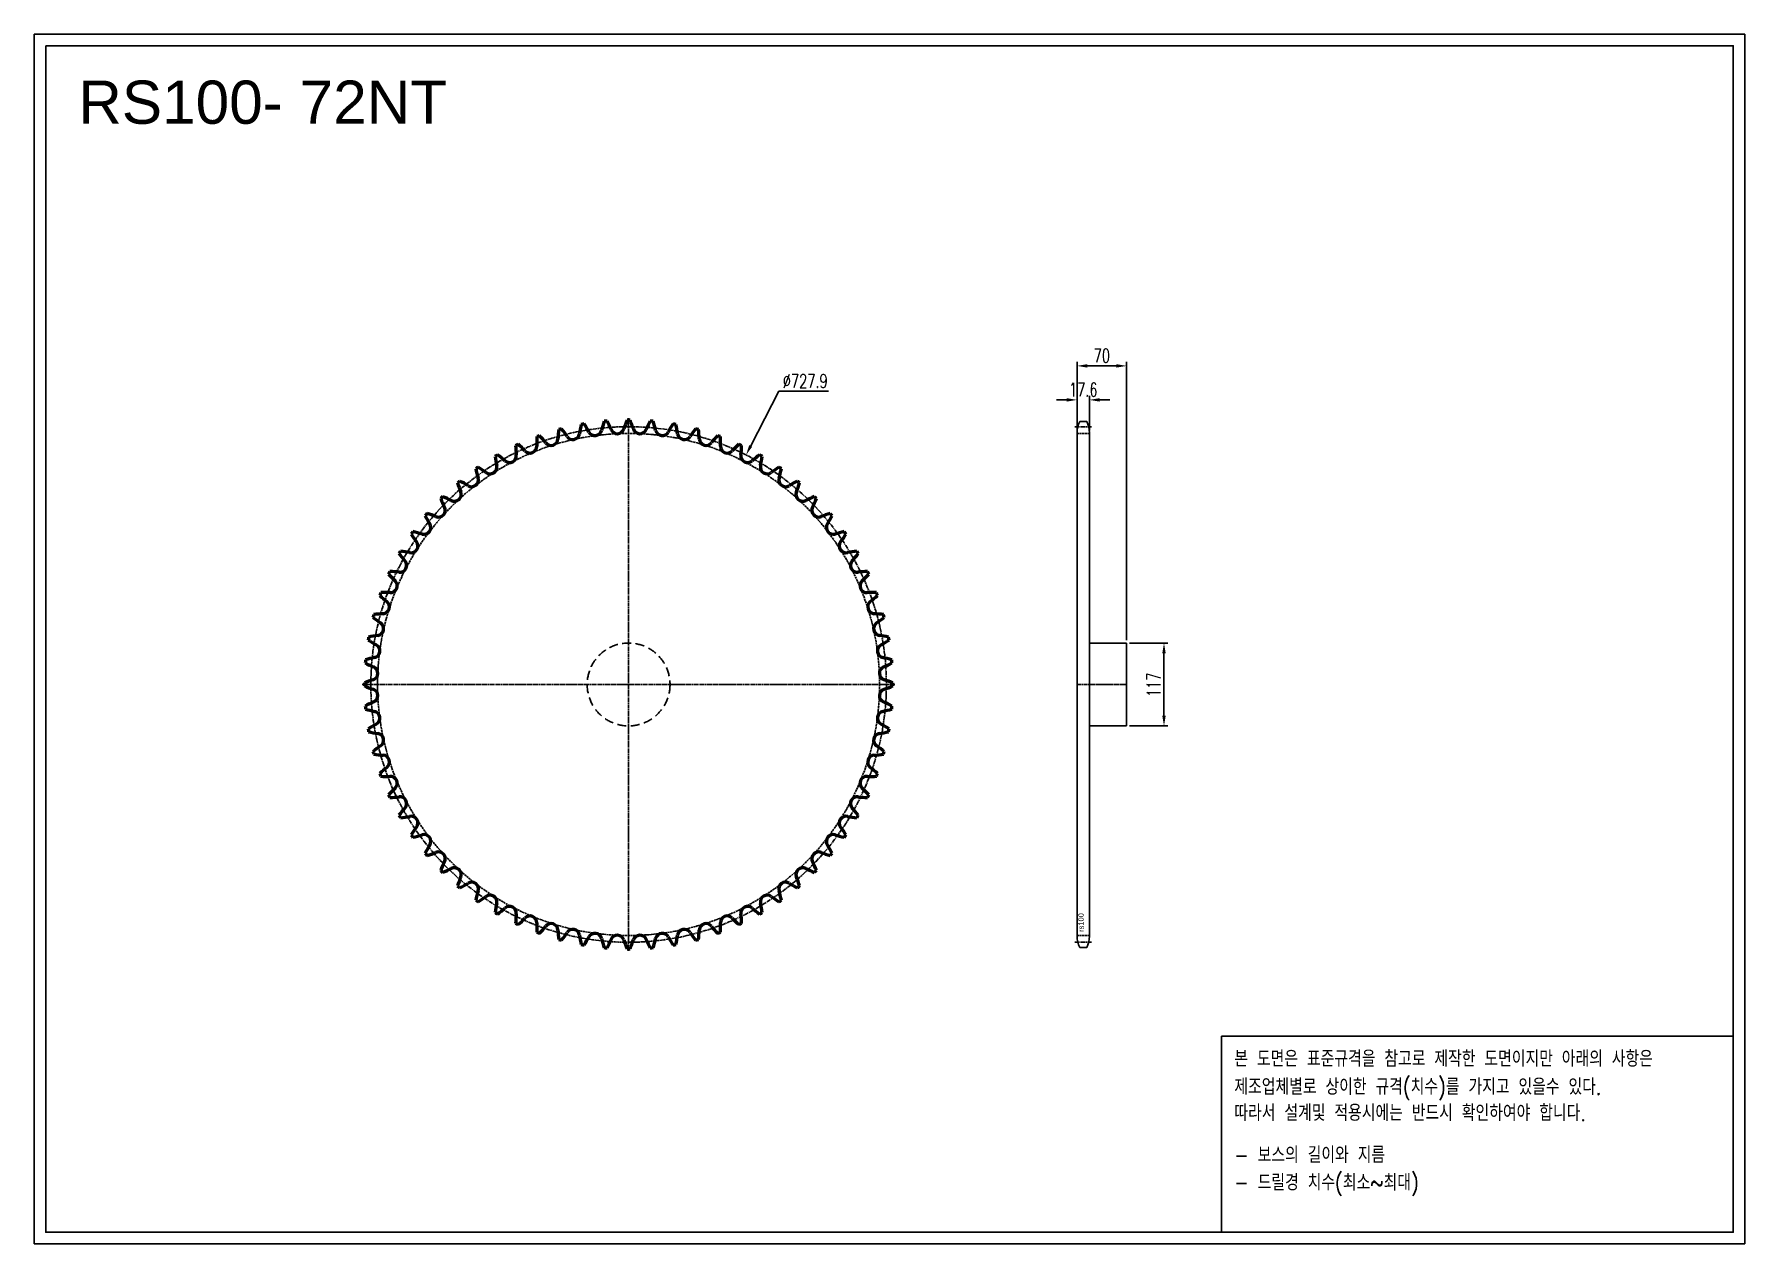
# Model space of a CAD drawing. Header units: millimetres. Extents: x -15817 to -13402, y 24198 to 25906.
import ezdxf

# ---------------------------------------------------------------- set-up
doc = ezdxf.new("R2010")
doc.units = ezdxf.units.MM
for name, pattern in [('AM_ISO02W050', [7.5, 6, -1.5]), ('AM_ISO02W050x2', [3.75, 3, -0.75]), ('AM_ISO08W050', [18, 12, -1.5, 3, -1.5]), ('AM_ISO08W050x2', [9, 6, -0.75, 1.5, -0.75]), ('HIDDEN', [9.525, 6.35, -3.175])]:
    doc.linetypes.add(name, pattern=pattern)
for name, color, linetype, lineweight in [('AM_0N', 7, 'Continuous', 50), ('AM_3N', 6, 'AM_ISO02W050', 25), ('AM_7', 4, 'AM_ISO08W050', 25), ('AM_7N', 4, 'AM_ISO08W050', 25)]:
    doc.layers.add(name, color=color, linetype=linetype, lineweight=lineweight)
doc.layers.add('HL', color=2, linetype='HIDDEN')
doc.layers.add('S-DIM', color=7, linetype='Continuous')
doc.styles.add('HAN', font='ROMANS.shx', dxfattribs={"width": 0.7, "bigfont": 'whgtxt.shx'})
doc.styles.add('HSG', font='SIMPLEX.shx', dxfattribs={"width": 0.7, "bigfont": 'HSG.shx'})
doc.styles.get("Standard").update_dxf_attribs({"font": 'arial.ttf'})
doc.dimstyles.new('APP32', dxfattribs={"dimscale": 8, "dimtxt": 2.4, "dimasz": 1.8, "dimexe": 0.7, "dimexo": 0.5, "dimgap": 0.6, "dimtad": 1, "dimtoh": 1, "dimdec": 1, "dimrnd": 0.01, "dimzin": 9, "dimdsep": 46, "dimtxsty": 'HSG', "dimcen": 0, "dimclrd": 1, "dimclre": 1, "dimclrt": 256, "dimazin": 2, "dimtp": 1, "dimtm": 1, "dimtfac": 0.5, "dimtdec": 1, "dimtofl": 0, "dimtmove": 0, "dimatfit": 3, "dimfxl": 0, "dimtvp": 1, "dimtolj": 2, "dimlwd": -1, "dimlwe": -1, "dimarcsym": 0})

# ---------------------------------------------------------------- blocks, each defined once
blk = doc.blocks.new('*D1')
at = {"layer": 'Defpoints', "color": 0, "transparency": 16777216}
for p in [(-14274.6, 25046.5), (-14274.6, 24929.5), (-14221.8, 24929.5)]:
    blk.add_point(p, dxfattribs=at)
at = {"layer": 'S-DIM', "color": 1, "transparency": 16777216}
for p, q in [((-14270.6, 25046.5), (-14216.2, 25046.5)), ((-14221.8, 25032.1), (-14221.8, 24943.9)), ((-14270.6, 24929.5), (-14216.2, 24929.5))]:
    blk.add_line(p, q, dxfattribs=at)
for points in [[(-14224.2, 25032.1), (-14219.4, 25032.1), (-14221.8, 25046.5)], [(-14224.2, 24943.9), (-14219.4, 24943.9), (-14221.8, 24929.5)]]:
    blk.add_solid(points, dxfattribs=at)
at = {"layer": 'S-DIM', "transparency": 16777216, "insert": (-14236.2, 24987.6), "char_height": 19.2, "attachment_point": 5, "rotation": 90, "style": 'HSG'}
blk.add_mtext('\\A2;117', dxfattribs=at)
blk = doc.blocks.new('*D2')
at = {"layer": 'Defpoints', "color": 0, "transparency": 16777216}
for p in [(-14327, 25389.8), (-14344.6, 25342.4), (-14327, 25342.4)]:
    blk.add_point(p, dxfattribs=at)
at = {"layer": 'S-DIM', "color": 1, "transparency": 16777216}
for p, q in [((-14359, 25389.8), (-14373.4, 25389.8)), ((-14344.6, 25346.4), (-14344.6, 25395.4)), ((-14327, 25346.4), (-14327, 25395.4)), ((-14312.6, 25389.8), (-14298.2, 25389.8))]:
    blk.add_line(p, q, dxfattribs=at)
for points in [[(-14359, 25392.2), (-14359, 25387.4), (-14344.6, 25389.8)], [(-14312.6, 25392.2), (-14312.6, 25387.4), (-14327, 25389.8)]]:
    blk.add_solid(points, dxfattribs=at)
at = {"layer": 'S-DIM', "transparency": 16777216, "insert": (-14335.8, 25404.2), "char_height": 19.2, "attachment_point": 5, "style": 'HSG'}
blk.add_mtext('\\A2;17.6', dxfattribs=at)
blk = doc.blocks.new('*D3')
at = {"layer": 'Defpoints', "color": 0, "transparency": 16777216}
for p in [(-14274.6, 25437.8), (-14344.6, 25342.4), (-14274.6, 25046.5)]:
    blk.add_point(p, dxfattribs=at)
at = {"layer": 'S-DIM', "color": 1, "transparency": 16777216}
for p, q in [((-14344.6, 25346.4), (-14344.6, 25443.4)), ((-14330.2, 25437.8), (-14289, 25437.8)), ((-14274.6, 25050.5), (-14274.6, 25443.4))]:
    blk.add_line(p, q, dxfattribs=at)
for points in [[(-14330.2, 25440.2), (-14330.2, 25435.4), (-14344.6, 25437.8)], [(-14289, 25440.2), (-14289, 25435.4), (-14274.6, 25437.8)]]:
    blk.add_solid(points, dxfattribs=at)
at = {"layer": 'S-DIM', "transparency": 16777216, "insert": (-14309.6, 25452.2), "char_height": 19.2, "attachment_point": 5, "style": 'HSG'}
blk.add_mtext('\\A2;70', dxfattribs=at)
blk = doc.blocks.new('notice1')
at = {"color": 4}
blk.add_lwpolyline([(-22142.12, 1735.9), (-22053.8, 1735.9), (-22053.8, 1702.07), (-22142.12, 1702.07)], close=True, dxfattribs=at)
at = {"color": 4, "style": 'HAN', "width": 0.8}
for s, p in [('본 도면은 표준규격을 참고로 제작한 도면이지만 아래의 사항은', (-22139.9, 1730.62)), ('제조업체별로 상이한 규격(치수)를 가지고 있을수 있다.', (-22139.9, 1725.78)), ('따라서 설계및 적용시에는 반드시 확인하여야 합니다.', (-22139.9, 1721.28)), ('- 보스의 길이와 지름', (-22139.9, 1714.03)), ('- 드릴경 치수(최소~최대)', (-22139.9, 1709.27))]:
    blk.add_text(s, height=2.7949, dxfattribs=at).set_placement(p)

msp = doc.modelspace()

# ---------------------------------------------------------------- linework, layer by layer
for p, q in [((-14344.57, 25343.31), (-14344.57, 24632.74)), ((-14330.95, 25359.21), (-14340.6, 25359.21)), ((-14326.97, 25343.31), (-14326.97, 24632.74)), ((-14326.97, 25046.52), (-14274.57, 25046.52)), ((-14274.57, 25046.52), (-14274.57, 24929.52)), ((-14274.57, 24929.52), (-14326.97, 24929.52)), ((-14330.95, 24616.84), (-14340.6, 24616.84))]:
    msp.add_line(p, q)
for points in [[(-15816.95, 25906.07), (-13401.77, 25906.07), (-13401.77, 24198.37), (-15816.95, 24198.37)], [(-15800.68, 25889.8), (-13418.04, 25889.8), (-13418.04, 24214.63), (-15800.68, 24214.63)]]:
    msp.add_lwpolyline(points, close=True)
for centre, start, end in [((-14310.77, 25343.31), 151.93881, 180), ((-14360.77, 25343.31), 0, 28.06119), ((-14310.77, 24632.74), 180, 208.06119), ((-14360.77, 24632.74), 331.93881, 0)]:
    msp.add_arc(centre, 33.8, start, end)
at = {"layer": 'AM_0N'}
for centre, radius, start, end in [((-14851.13, 25308.35), 169.16, 162.38788, 166.875), ((-14977.73, 24988.02), 373.12, 94.67348, 95.32652), ((-15158.03, 25281.5), 169.16, 23.125, 27.61212), ((-14823.69, 25296.1), 169.16, 157.38788, 161.875), ((-14977.73, 24988.02), 373.12, 89.67348, 90.32652), ((-15131.76, 25296.1), 169.16, 18.125, 22.61212), ((-14797.43, 25281.5), 169.16, 152.38788, 156.875), ((-14977.73, 24988.02), 373.12, 84.67348, 85.32652), ((-15104.33, 25308.35), 169.16, 13.125, 17.61212), ((-14938.35, 25330.2), 169.16, 177.38788, 181.875), ((-14977.73, 24988.02), 373.12, 109.67348, 110.32652), ((-15227.84, 25224.84), 169.16, 38.125, 42.61212), ((-14908.68, 25325.47), 169.16, 172.38788, 176.875), ((-14977.73, 24988.02), 373.12, 104.67348, 105.32652), ((-15206.25, 25245.73), 169.16, 33.125, 37.61212), ((-15056.52, 25343.43), 9.62, 213.125, 351.875), ((-14879.53, 25318.16), 169.16, 167.38788, 171.875), ((-14977.73, 24988.02), 373.12, 99.67348, 100.32652), ((-15182.92, 25264.67), 169.16, 28.125, 32.61212), ((-15025.24, 25348.95), 9.62, 208.125, 346.875), ((-14993.61, 25351.72), 9.62, 203.125, 341.875), ((-14961.85, 25351.72), 9.62, 198.125, 336.875), ((-14930.21, 25348.95), 9.62, 193.125, 331.875), ((-14772.54, 25264.67), 169.16, 147.38788, 151.875), ((-14977.73, 24988.02), 373.12, 79.67348, 80.32652), ((-15075.93, 25318.16), 169.16, 8.125, 12.61212), ((-14898.94, 25343.43), 9.62, 188.125, 326.875), ((-14749.21, 25245.73), 169.16, 142.38788, 146.875), ((-14977.73, 24988.02), 373.12, 74.67348, 75.32652), ((-15046.78, 25325.47), 169.16, 3.125, 7.61212), ((-14727.62, 25224.84), 169.16, 137.38788, 141.875), ((-14977.73, 24988.02), 373.12, 69.67348, 70.32652), ((-15017.11, 25330.2), 169.16, 358.125, 2.61212), ((-14977.73, 24988.02), 373.12, 119.67348, 120.32652), ((-15265.16, 25177.81), 169.16, 48.125, 52.61212), ((-15145.82, 25310.93), 9.62, 228.125, 6.875), ((-14977.73, 24988.02), 373.12, 114.67348, 115.32652), ((-14968.32, 25332.33), 169.16, 182.38788, 186.875), ((-15247.53, 25202.14), 169.16, 43.125, 47.61212), ((-15117.04, 25324.35), 9.62, 223.125, 1.875), ((-15087.2, 25335.21), 9.62, 218.125, 356.875), ((-14868.26, 25335.21), 9.62, 183.125, 321.875), ((-14838.42, 25324.35), 9.62, 178.125, 316.875), ((-14707.93, 25202.14), 169.16, 132.38788, 136.875), ((-14977.73, 24988.02), 373.12, 64.67348, 65.32652), ((-14809.63, 25310.93), 9.62, 173.125, 311.875), ((-14987.13, 25332.33), 169.16, 353.125, 357.61212), ((-14690.29, 25177.81), 169.16, 127.38788, 131.875), ((-14977.73, 24988.02), 373.12, 59.67348, 60.32652), ((-14977.73, 24988.02), 373.12, 124.67348, 125.32652), ((-15028.26, 25328.73), 169.16, 192.38788, 196.875), ((-15280.61, 25152.03), 169.16, 53.125, 57.61212), ((-15173.33, 25295.05), 9.62, 233.125, 11.875), ((-14998.37, 25331.84), 169.16, 187.38788, 191.875), ((-14782.13, 25295.05), 9.62, 168.125, 306.875), ((-14957.09, 25331.84), 169.16, 348.125, 352.61212), ((-14674.85, 25152.03), 169.16, 122.38788, 126.875), ((-14977.73, 24988.02), 373.12, 54.67348, 55.32652), ((-14927.2, 25328.73), 169.16, 343.125, 347.61212), ((-14977.73, 24988.02), 373.12, 129.67348, 130.32652), ((-15057.76, 25323.03), 169.16, 197.38788, 201.875), ((-15293.75, 25125.01), 169.16, 58.125, 62.61212), ((-15199.34, 25276.83), 9.62, 238.125, 16.875), ((-14756.12, 25276.83), 9.62, 163.125, 301.875), ((-14661.71, 25125.01), 169.16, 117.38788, 121.875), ((-14897.7, 25323.03), 169.16, 338.125, 342.61212), ((-14977.73, 24988.02), 373.12, 49.67348, 50.32652), ((-14977.73, 24988.02), 373.12, 134.67348, 135.32652), ((-15086.65, 25314.78), 169.16, 202.38788, 206.875), ((-15304.49, 25096.95), 169.16, 63.125, 67.61212), ((-15223.67, 25256.42), 9.62, 243.125, 21.875), ((-14731.79, 25256.42), 9.62, 158.125, 296.875), ((-14650.97, 25096.95), 169.16, 112.38788, 116.875), ((-14868.81, 25314.78), 169.16, 333.125, 337.61212), ((-14977.73, 24988.02), 373.12, 44.67348, 45.32652), ((-15266.54, 25209.64), 9.62, 253.125, 31.875), ((-14977.73, 24988.02), 373.12, 139.67348, 140.32652), ((-15114.72, 25304.05), 169.16, 207.38788, 211.875), ((-15312.74, 25068.05), 169.16, 68.125, 72.61212), ((-15246.13, 25233.96), 9.62, 248.125, 26.875), ((-14709.33, 25233.96), 9.62, 153.125, 291.875), ((-14642.72, 25068.05), 169.16, 107.38788, 111.875), ((-14688.92, 25209.64), 9.62, 148.125, 286.875), ((-14840.74, 25304.05), 169.16, 328.125, 332.61212), ((-14977.73, 24988.02), 373.12, 39.67348, 40.32652), ((-14977.73, 24988.02), 373.12, 144.67348, 145.32652), ((-15141.74, 25290.9), 169.16, 212.38788, 216.875), ((-15318.44, 25038.55), 169.16, 73.125, 77.61212), ((-14637.02, 25038.55), 169.16, 102.38788, 106.875), ((-14813.72, 25290.9), 169.16, 323.125, 327.61212), ((-14977.73, 24988.02), 373.12, 34.67348, 35.32652), ((-14977.73, 24988.02), 373.12, 149.67348, 150.32652), ((-15167.51, 25275.46), 169.16, 217.38788, 221.875), ((-15321.55, 25008.66), 169.16, 78.125, 82.61212), ((-15284.76, 25183.62), 9.62, 258.125, 36.875), ((-14670.7, 25183.62), 9.62, 143.125, 281.875), ((-14633.91, 25008.66), 169.16, 97.38788, 101.875), ((-14787.94, 25275.46), 169.16, 318.125, 322.61212), ((-14977.73, 24988.02), 373.12, 29.67348, 30.32652), ((-14977.73, 24988.02), 373.12, 154.67348, 155.32652), ((-15191.84, 25257.82), 169.16, 222.38788, 226.875), ((-15322.04, 24978.62), 169.16, 83.125, 87.61212), ((-15300.63, 25156.12), 9.62, 263.125, 41.875), ((-14654.82, 25156.12), 9.62, 138.125, 276.875), ((-14633.42, 24978.62), 169.16, 92.38788, 96.875), ((-14763.62, 25257.82), 169.16, 313.125, 317.61212), ((-14977.73, 24988.02), 373.12, 24.67348, 25.32652), ((-15319.91, 24948.65), 169.16, 88.125, 92.61212), ((-15314.06, 25127.33), 9.62, 268.125, 46.875), ((-14641.4, 25127.33), 9.62, 133.125, 271.875), ((-14635.55, 24948.65), 169.16, 87.38788, 91.875), ((-14977.73, 24988.02), 373.12, 159.67348, 160.32652), ((-15214.54, 25238.13), 169.16, 227.38788, 231.875), ((-15324.92, 25097.49), 9.62, 273.125, 51.875), ((-14630.54, 25097.49), 9.62, 128.125, 266.875), ((-14740.92, 25238.13), 169.16, 308.125, 312.61212), ((-14977.73, 24988.02), 373.12, 19.67348, 20.32652), ((-14977.73, 24988.02), 373.12, 164.67348, 165.32652), ((-15235.44, 25216.54), 169.16, 232.38788, 236.875), ((-15315.17, 24918.97), 169.16, 93.125, 97.61212), ((-15333.14, 25066.82), 9.62, 278.125, 56.875), ((-14622.32, 25066.82), 9.62, 123.125, 261.875), ((-14640.28, 24918.97), 169.16, 82.38788, 86.875), ((-14720.02, 25216.54), 169.16, 303.125, 307.61212), ((-14977.73, 24988.02), 373.12, 14.67348, 15.32652), ((-14977.73, 24988.02), 373.12, 169.67348, 170.32652), ((-15254.37, 25193.21), 169.16, 237.38788, 241.875), ((-15307.87, 24889.83), 169.16, 98.125, 102.61212), ((-14647.59, 24889.83), 169.16, 77.38788, 81.875), ((-14701.08, 25193.21), 169.16, 298.125, 302.61212), ((-14977.73, 24988.02), 373.12, 9.67348, 10.32652), ((-14977.73, 24988.02), 373.12, 174.67348, 175.32652), ((-15298.05, 24861.43), 169.16, 103.125, 107.61212), ((-15338.65, 25035.54), 9.62, 283.125, 61.875), ((-14616.8, 25035.54), 9.62, 118.125, 256.875), ((-14657.4, 24861.43), 169.16, 72.38788, 76.875), ((-14977.73, 24988.02), 373.12, 4.67348, 5.32652), ((-15271.21, 25168.32), 169.16, 242.38788, 246.875), ((-15341.42, 25003.9), 9.62, 288.125, 66.875), ((-14614.04, 25003.9), 9.62, 113.125, 251.875), ((-14684.25, 25168.32), 169.16, 293.125, 297.61212), ((-14977.73, 24988.02), 373.12, 179.67348, 180.32652), ((-15285.8, 24833.99), 169.16, 108.125, 112.61212), ((-15285.8, 25142.06), 169.16, 247.38788, 251.875), ((-15341.42, 24972.14), 9.62, 293.125, 71.875), ((-14614.04, 24972.14), 9.62, 108.125, 246.875), ((-14669.65, 24833.99), 169.16, 67.38788, 71.875), ((-14669.65, 25142.06), 169.16, 288.125, 292.61212), ((-14977.73, 24988.02), 373.12, 359.67348, 0.32652), ((-15271.21, 24807.72), 169.16, 113.125, 117.61212), ((-14977.73, 24988.02), 373.12, 184.67348, 185.32652), ((-15298.05, 25114.62), 169.16, 252.38788, 256.875), ((-15338.65, 24940.51), 9.62, 298.125, 76.875), ((-14616.8, 24940.51), 9.62, 103.125, 241.875), ((-14657.4, 25114.62), 169.16, 283.125, 287.61212), ((-14684.25, 24807.72), 169.16, 62.38788, 66.875), ((-14977.73, 24988.02), 373.12, 354.67348, 355.32652), ((-15254.37, 24782.83), 169.16, 118.125, 122.61212), ((-14977.73, 24988.02), 373.12, 189.67348, 190.32652), ((-14701.08, 24782.83), 169.16, 57.38788, 61.875), ((-14977.73, 24988.02), 373.12, 349.67348, 350.32652), ((-15307.87, 25086.22), 169.16, 257.38788, 261.875), ((-15235.44, 24759.5), 169.16, 123.125, 127.61212), ((-15333.14, 24909.23), 9.62, 303.125, 81.875), ((-14622.32, 24909.23), 9.62, 98.125, 236.875), ((-14720.02, 24759.5), 169.16, 52.38788, 56.875), ((-14647.59, 25086.22), 169.16, 278.125, 282.61212), ((-14977.73, 24988.02), 373.12, 194.67348, 195.32652), ((-15315.17, 25057.07), 169.16, 262.38788, 266.875), ((-15324.92, 24878.55), 9.62, 308.125, 86.875), ((-14630.54, 24878.55), 9.62, 93.125, 231.875), ((-14640.28, 25057.07), 169.16, 273.125, 277.61212), ((-14977.73, 24988.02), 373.12, 344.67348, 345.32652), ((-15214.54, 24737.91), 169.16, 128.125, 132.61212), ((-14977.73, 24988.02), 373.12, 199.67348, 200.32652), ((-15319.91, 25027.4), 169.16, 267.38788, 271.875), ((-15314.06, 24848.71), 9.62, 313.125, 91.875), ((-14641.4, 24848.71), 9.62, 88.125, 226.875), ((-14635.55, 25027.4), 169.16, 268.125, 272.61212), ((-14740.92, 24737.91), 169.16, 47.38788, 51.875), ((-14977.73, 24988.02), 373.12, 339.67348, 340.32652), ((-15191.84, 24718.22), 169.16, 133.125, 137.61212), ((-14977.73, 24988.02), 373.12, 204.67348, 205.32652), ((-15322.04, 24997.43), 169.16, 272.38788, 276.875), ((-15300.63, 24819.93), 9.62, 318.125, 96.875), ((-14654.82, 24819.93), 9.62, 83.125, 221.875), ((-14633.42, 24997.43), 169.16, 263.125, 267.61212), ((-14763.62, 24718.22), 169.16, 42.38788, 46.875), ((-14977.73, 24988.02), 373.12, 334.67348, 335.32652), ((-15167.51, 24700.59), 169.16, 138.125, 142.61212), ((-14787.94, 24700.59), 169.16, 37.38788, 41.875), ((-14977.73, 24988.02), 373.12, 209.67348, 210.32652), ((-15321.55, 24967.38), 169.16, 277.38788, 281.875), ((-15284.76, 24792.42), 9.62, 323.125, 101.875), ((-15141.74, 24685.14), 169.16, 143.125, 147.61212), ((-14670.7, 24792.42), 9.62, 78.125, 216.875), ((-14813.72, 24685.14), 169.16, 32.38788, 36.875), ((-14633.91, 24967.38), 169.16, 258.125, 262.61212), ((-14977.73, 24988.02), 373.12, 329.67348, 330.32652), ((-14977.73, 24988.02), 373.12, 214.67348, 215.32652), ((-15318.44, 24937.5), 169.16, 282.38788, 286.875), ((-15266.54, 24766.41), 9.62, 328.125, 106.875), ((-15114.72, 24672), 169.16, 148.125, 152.61212), ((-14688.92, 24766.41), 9.62, 73.125, 211.875), ((-14840.74, 24672), 169.16, 27.38788, 31.875), ((-14637.02, 24937.5), 169.16, 253.125, 257.61212), ((-14977.73, 24988.02), 373.12, 324.67348, 325.32652), ((-14977.73, 24988.02), 373.12, 219.67348, 220.32652), ((-15312.74, 24907.99), 169.16, 287.38788, 291.875), ((-15246.13, 24742.08), 9.62, 333.125, 111.875), ((-15086.65, 24661.26), 169.16, 153.125, 157.61212), ((-14709.33, 24742.08), 9.62, 68.125, 206.875), ((-14868.81, 24661.26), 169.16, 22.38788, 26.875), ((-14642.72, 24907.99), 169.16, 248.125, 252.61212), ((-14977.73, 24988.02), 373.12, 319.67348, 320.32652), ((-14977.73, 24988.02), 373.12, 224.67348, 225.32652), ((-15304.49, 24879.1), 169.16, 292.38788, 296.875), ((-15223.67, 24719.63), 9.62, 338.125, 116.875), ((-15057.76, 24653.01), 169.16, 158.125, 162.61212), ((-15293.75, 24851.04), 169.16, 297.38788, 301.875), ((-15199.34, 24699.21), 9.62, 343.125, 121.875), ((-14756.12, 24699.21), 9.62, 58.125, 196.875), ((-14661.71, 24851.04), 169.16, 238.125, 242.61212), ((-14731.79, 24719.63), 9.62, 63.125, 201.875), ((-14897.7, 24653.01), 169.16, 17.38788, 21.875), ((-14650.97, 24879.1), 169.16, 243.125, 247.61212), ((-14977.73, 24988.02), 373.12, 314.67348, 315.32652), ((-14977.73, 24988.02), 373.12, 229.67348, 230.32652), ((-15028.26, 24647.31), 169.16, 163.125, 167.61212), ((-14977.73, 24988.02), 373.12, 234.67348, 235.32652), ((-15280.61, 24824.01), 169.16, 302.38788, 306.875), ((-15173.33, 24681), 9.62, 348.125, 126.875), ((-14782.13, 24681), 9.62, 53.125, 191.875), ((-14674.85, 24824.01), 169.16, 233.125, 237.61212), ((-14977.73, 24988.02), 373.12, 304.67348, 305.32652), ((-14927.2, 24647.31), 169.16, 12.38788, 16.875), ((-14977.73, 24988.02), 373.12, 309.67348, 310.32652), ((-14998.37, 24644.21), 169.16, 168.125, 172.61212), ((-14977.73, 24988.02), 373.12, 239.67348, 240.32652), ((-15265.16, 24798.24), 169.16, 307.38788, 311.875), ((-15145.82, 24665.12), 9.62, 353.125, 131.875), ((-14968.32, 24643.72), 169.16, 173.125, 177.61212), ((-15117.04, 24651.69), 9.62, 358.125, 136.875), ((-14838.42, 24651.69), 9.62, 43.125, 181.875), ((-14809.63, 24665.12), 9.62, 48.125, 186.875), ((-14987.13, 24643.72), 169.16, 2.38788, 6.875), ((-14690.29, 24798.24), 169.16, 228.125, 232.61212), ((-14977.73, 24988.02), 373.12, 299.67348, 300.32652), ((-14957.09, 24644.21), 169.16, 7.38788, 11.875), ((-14977.73, 24988.02), 373.12, 244.67348, 245.32652), ((-15247.53, 24773.91), 169.16, 312.38788, 316.875), ((-14938.35, 24645.85), 169.16, 178.125, 182.61212), ((-14977.73, 24988.02), 373.12, 249.67348, 250.32652), ((-15227.84, 24751.21), 169.16, 317.38788, 321.875), ((-15087.2, 24640.83), 9.62, 3.125, 141.875), ((-14908.68, 24650.58), 169.16, 183.125, 187.61212), ((-15206.25, 24730.31), 169.16, 322.38788, 326.875), ((-15056.52, 24632.61), 9.62, 8.125, 146.875), ((-15025.24, 24627.1), 9.62, 13.125, 151.875), ((-14930.21, 24627.1), 9.62, 28.125, 166.875), ((-14898.94, 24632.61), 9.62, 33.125, 171.875), ((-14749.21, 24730.31), 169.16, 213.125, 217.61212), ((-15046.78, 24650.58), 169.16, 352.38788, 356.875), ((-14868.26, 24640.83), 9.62, 38.125, 176.875), ((-14727.62, 24751.21), 169.16, 218.125, 222.61212), ((-14977.73, 24988.02), 373.12, 289.67348, 290.32652), ((-15017.11, 24645.85), 169.16, 357.38788, 1.875), ((-14707.93, 24773.91), 169.16, 223.125, 227.61212), ((-14977.73, 24988.02), 373.12, 294.67348, 295.32652), ((-14977.73, 24988.02), 373.12, 254.67348, 255.32652), ((-14879.53, 24657.88), 169.16, 188.125, 192.61212), ((-14977.73, 24988.02), 373.12, 259.67348, 260.32652), ((-15182.92, 24711.38), 169.16, 327.38788, 331.875), ((-14851.13, 24667.7), 169.16, 193.125, 197.61212), ((-14977.73, 24988.02), 373.12, 264.67348, 265.32652), ((-15158.03, 24694.55), 169.16, 332.38788, 336.875), ((-14993.61, 24624.33), 9.62, 18.125, 156.875), ((-14823.69, 24679.95), 169.16, 198.125, 202.61212), ((-14977.73, 24988.02), 373.12, 269.67348, 270.32652), ((-15131.76, 24679.95), 169.16, 337.38788, 341.875), ((-14961.85, 24624.33), 9.62, 23.125, 161.875), ((-14797.43, 24694.55), 169.16, 203.125, 207.61212), ((-14977.73, 24988.02), 373.12, 274.67348, 275.32652), ((-15104.33, 24667.7), 169.16, 342.38788, 346.875), ((-14772.54, 24711.38), 169.16, 208.125, 212.61212), ((-14977.73, 24988.02), 373.12, 279.67348, 280.32652), ((-15075.93, 24657.88), 169.16, 347.38788, 351.875), ((-14977.73, 24988.02), 373.12, 284.67348, 285.32652)]:
    msp.add_arc(centre, radius, start, end, dxfattribs=at)
at = {"layer": 'AM_3N', "linetype": 'AM_ISO02W050x2'}
for p, q in [((-14326.97, 25342.44), (-14344.57, 25342.44)), ((-14326.97, 24633.6), (-14344.57, 24633.6))]:
    msp.add_line(p, q, dxfattribs=at)
msp.add_circle((-14977.73, 24988.02), 354.42, dxfattribs=at)
at = {"layer": 'AM_7', "linetype": 'AM_ISO08W050x2'}
for p, q in [((-14323.97, 25351.97), (-14347.57, 25351.97)), ((-14344.57, 24988.02), (-14274.57, 24988.02)), ((-14323.97, 24624.08), (-14347.57, 24624.08))]:
    msp.add_line(p, q, dxfattribs=at)
msp.add_circle((-14977.73, 24988.02), 363.94, dxfattribs=at)
at = {"layer": 'AM_7N', "linetype": 'AM_ISO08W050x2'}
for p, q in [((-14977.73, 24611.9), (-14977.73, 25364.15)), ((-15353.85, 24988.02), (-14601.61, 24988.02))]:
    msp.add_line(p, q, dxfattribs=at)
at = {"layer": 'HL', "ltscale": 2}
msp.add_circle((-14977.73, 24988.02), 58.5, dxfattribs=at)
at = {"layer": 'S-DIM', "color": 1}
for p, q in [((-14765.8, 25402.04), (-14805.33, 25324.81)), ((-14695.72, 25402.04), (-14765.8, 25402.04))]:
    msp.add_line(p, q, dxfattribs=at)
msp.add_solid([(-14807.47, 25325.9), (-14803.2, 25323.71), (-14811.89, 25311.99)], dxfattribs=at)

# ---------------------------------------------------------------- block references
at = {"xscale": 8.181265169645565, "yscale": 8.181265169645565, "zscale": 8.181265169645565}
msp.add_blockref('notice1', (167009.93, 10289.57), dxfattribs=at)

# ---------------------------------------------------------------- texts
msp.add_text('RS100- 72NT', height=60.9892).set_placement((-15754.75, 25779.61))
at = {"insert": (-14342.75, 24638.73), "char_height": 7.56, "width": 32.5046, "attachment_point": 1, "rotation": 90}
msp.add_mtext('rs100', dxfattribs=at)
at = {"layer": 'S-DIM', "insert": (-14728.36, 25416.44), "char_height": 19.2, "attachment_point": 5, "style": 'HSG'}
msp.add_mtext('\\A2;∅727.9', dxfattribs=at)

# ---------------------------------------------------------------- dimensions: what is measured, and where the dimension line sits
at = {"layer": 'S-DIM'}
dim = msp.add_linear_dim(base=(-14274.57, 25437.8), p1=(-14344.57, 25342.44), p2=(-14274.57, 25046.52), dimstyle='APP32', dxfattribs=at)
dim.commit()
dim.dimension.update_dxf_attribs({"geometry": '*D3', "text_midpoint": (-14309.57, 25452.2)})
dim = msp.add_linear_dim(base=(-14326.97, 25389.8), p1=(-14344.57, 25342.44), p2=(-14326.97, 25342.44), dimstyle='APP32', dxfattribs=at)
dim.commit()
dim.dimension.update_dxf_attribs({"geometry": '*D2', "text_midpoint": (-14335.77, 25389.8), "dimtype": 128})
dim = msp.add_linear_dim(base=(-14221.84, 24929.52), p1=(-14274.57, 25046.52), p2=(-14274.57, 24929.52), angle=90, dimstyle='APP32', dxfattribs=at)
dim.commit()
dim.dimension.update_dxf_attribs({"geometry": '*D1', "text_midpoint": (-14221.84, 24987.61), "dimtype": 128})

doc.saveas('drawing.dxf')
